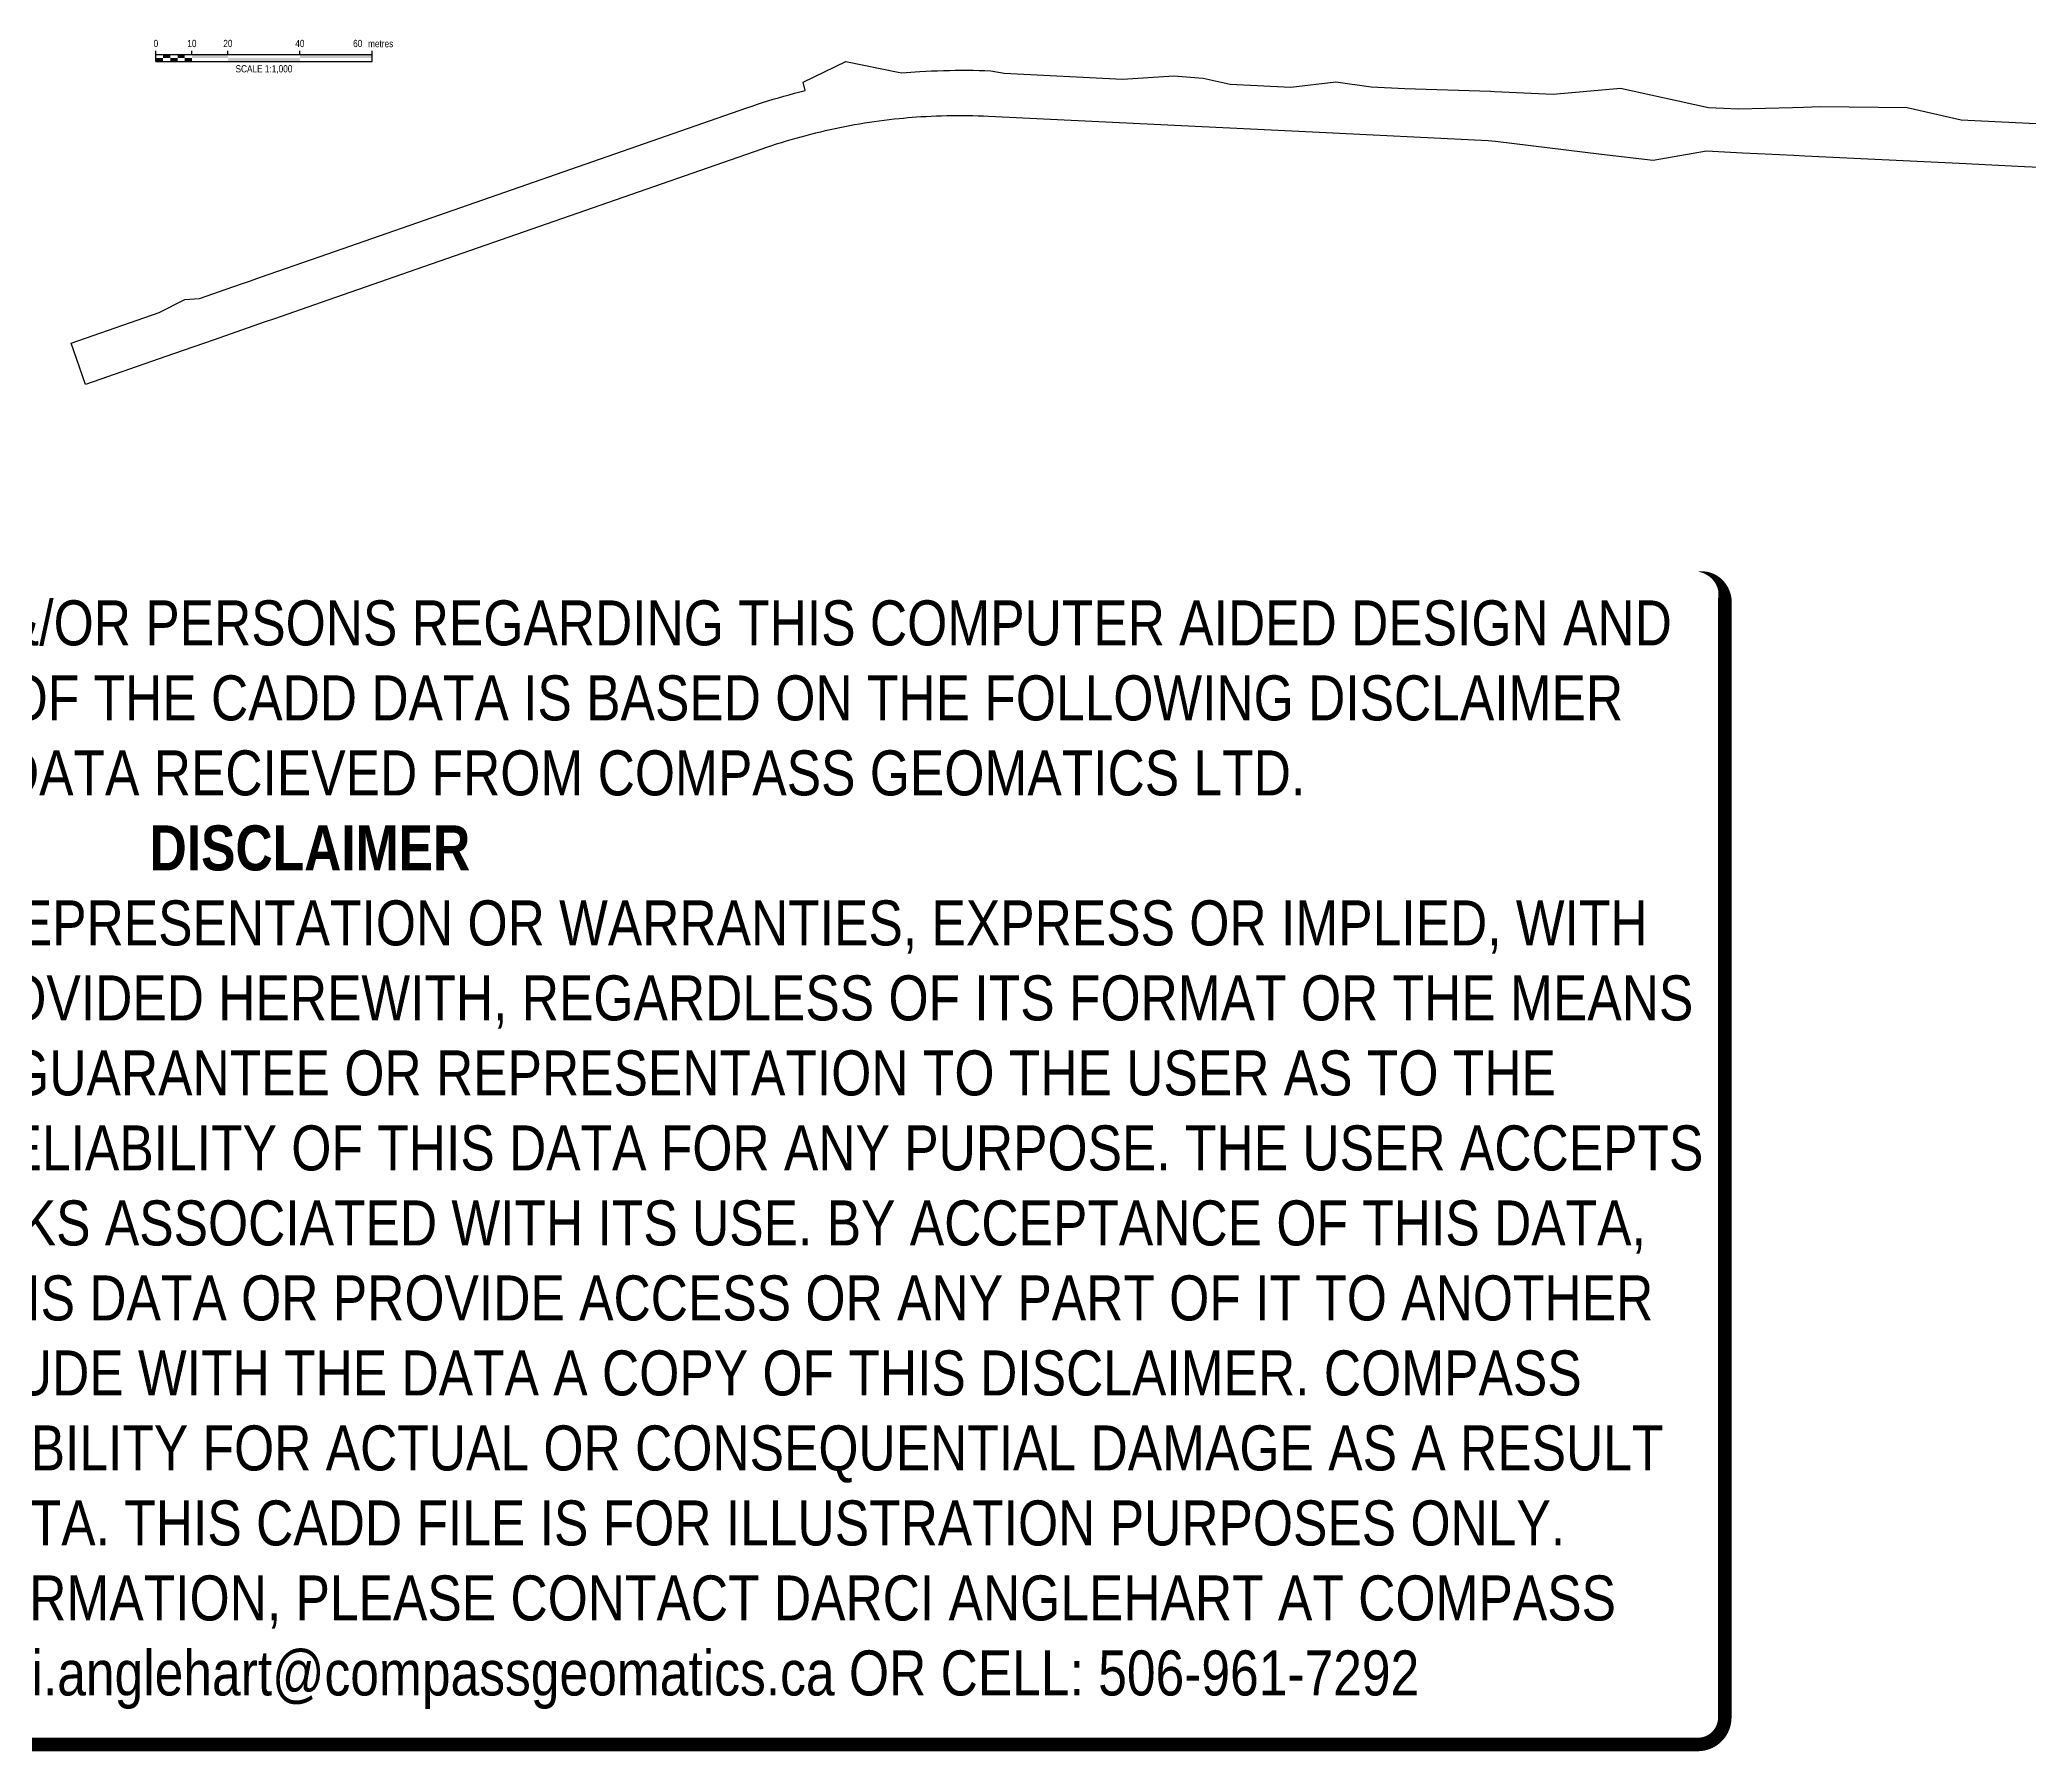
# Model space of a CAD drawing. Extents: x 600150 to 611140, y 5875920 to 5882157.
# Drawn here: x 601749 to 604511, y 5875920 to 5878298 of the extents above; entities that cross this region are included whole.
import ezdxf
from ezdxf.enums import TextEntityAlignment as Align

# ---------------------------------------------------------------- set-up
doc = ezdxf.new("R2010")
doc.units = 0
doc.header["$LTSCALE"] = 5
doc.layers.add('DETAIL-T', color=7, linetype='Continuous')
doc.layers.add('L-TITLEDB', color=4, linetype='Continuous')
doc.layers.add('DISCLAIMER', color=7, linetype='Continuous', plot=False)
doc.styles.add('80', font='ARIALN.TTF', dxfattribs={"height": 10})

# ---------------------------------------------------------------- blocks, each defined once
blk = doc.blocks.new('*U278')
at = {"color": 0}
for p, q in [((-150, 0), (-150, 15)), ((-150, 10), (150.2, 10)), ((-150, 0), (150.2, 0)), ((-100, 10), (-100, 15)), ((-50, 10), (-50, 15)), ((50, 10), (50, 15)), ((150.2, 0), (150.2, 15))]:
    blk.add_line(p, q, dxfattribs=at)
for points in [[(-150, 5), (-140, 5), (-150, 0), (-140, 0)], [(-140, 10), (-130, 10), (-140, 5), (-130, 5)], [(-130, 5), (-120, 5), (-130, 0), (-120, 0)], [(-120, 10), (-110, 10), (-120, 5), (-110, 5)], [(-110, 5), (-100, 5), (-110, 0), (-100, 0)], [(-100, 10), (-50, 10), (-100, 5), (-50, 5)], [(-50, 5), (50, 5), (-50, 0), (50, 0)], [(50, 10), (150.2, 10), (50, 5), (150.2, 5)]]:
    blk.add_solid(points, dxfattribs=at)
at = {"color": 0, "style": '80'}
blk.add_text('metres', height=10, dxfattribs=at).set_placement((162.2, 20), align=Align.CENTER)
at = {"color": 0, "char_height": 10, "style": '80'}
for s, insert, attachment_point in [('0', (-150, 30.2), 2), ('10', (-100, 30.2), 2), ('20', (-50, 30.2), 2), ('40', (50, 30.2), 2), ('60', (136.7, 30.2), 3), ('SCALE 1:1,000', (0.1, -5), 2)]:
    blk.add_mtext(s, dxfattribs=dict(at, insert=insert, attachment_point=attachment_point))
blk = doc.blocks.new('Disclaimer_Legal')
at = {"layer": 'DISCLAIMER', "color": 254, "flags": 128}
blk.add_lwpolyline([(-3612.9, -1104.6, 37.5, 37.5, 0), (4096.1, -1104.6, 37.5, 37.5, 0.414214), (4171.1, -1029.6, 37.5, 37.5, 0), (4171.1, 2078.7, 37.5, 0, 0.414214), (4096.1, 2153.7, 0, 0, 0), (-3612.9, 2153.7, 0, 0, 0.414214), (-3687.9, 2078.7, 0, 0, 0), (-3687.9, -1029.6, 0, 37.5, 0.414214)], format="xyseb", close=True, dxfattribs=at)
at = {"layer": 'DISCLAIMER', "color": 254, "insert": (241.6, 533.9), "char_height": 125, "width": 7717.568, "attachment_point": 5, "style": '80'}
blk.add_mtext('NOTICE TO THE CORPORATION, PERSON &/OR PERSONS REGARDING THIS COMPUTER AIDED DESIGN AND DRAFTING (CADD) FILES. ACCEPTANCE OF THE CADD DATA IS BASED ON THE FOLLOWING DISCLAIMER WHICH COVERS ALL CADD DATA RECIEVED FROM COMPASS GEOMATICS LTD.\\P{\\fArial Narrow|b1|i0|c0|p34;DISCLAIMER}\\PCOMPASS GEOMATICS LTD. MAKES NO REPRESENTATION OR WARRANTIES, EXPRESS OR IMPLIED, WITH RESPECT TO THE REUSE OF THE DATA PROVIDED HEREWITH, REGARDLESS OF ITS FORMAT OR THE MEANS OF ITS TRANSMISSION. THERE IS NO GUARANTEE OR REPRESENTATION TO THE USER AS TO THE ACCURACY, CURRENCY, SUITABILITY OR RELIABILITY OF THIS DATA FOR ANY PURPOSE. THE USER ACCEPTS THE DATA "AS IS", AND ASSUMES ALL RISKS ASSOCIATED WITH ITS USE. BY ACCEPTANCE OF THIS DATA, THE USER AGREES NOT TO TRANSMIT THIS DATA OR PROVIDE ACCESS OR ANY PART OF IT TO ANOTHER PARTY UNLESS THE USER SHALL INCLUDE WITH THE DATA A COPY OF THIS DISCLAIMER. COMPASS GEOMATICS LTD. ASSUMES NO RESPONSIBILITY FOR ACTUAL OR CONSEQUENTIAL DAMAGE AS A RESULT OF ANY USER\'S RELIANCE ON THIS DATA. THIS CADD FILE IS FOR ILLUSTRATION PURPOSES ONLY.\\PIF YOU REQUIRE MORE ACCURATE INFORMATION, PLEASE CONTACT DARCI ANGLEHART AT COMPASS GEOMATICS LTD. VIA EMAIL: darci.anglehart@compassgeomatics.ca OR CELL: 506-961-7292', dxfattribs=at)

msp = doc.modelspace()

# ---------------------------------------------------------------- linework, layer by layer
at = {"layer": 'L-TITLEDB', "flags": 128}
msp.add_lwpolyline([(604579.195, 5878117.858), (604505.592, 5878121.433), (604414.687, 5878125.848), (604200.262, 5878136.261), (604185.229, 5878136.991), (604145.33, 5878138.929), (604113.808, 5878140.46), (604063.781, 5878142.892), (603989.896, 5878130.335), (603918.207, 5878138.378), (603770.855, 5878156.374), (603760.722, 5878157.61), (603516.911, 5878169.453), (603067.05, 5878191.304), (603059.794, 5878191.625), (603052.536, 5878191.883), (603045.276, 5878192.078), (603038.014, 5878192.21), (603030.751, 5878192.279), (603023.488, 5878192.284), (603016.226, 5878192.227), (603008.963, 5878192.106), (603001.703, 5878191.922), (602994.444, 5878191.675), (602987.188, 5878191.365), (602979.934, 5878190.992), (602972.685, 5878190.555), (602966.654, 5878190.145), (602960.627, 5878189.689), (602954.603, 5878189.191), (602948.584, 5878188.649), (602942.568, 5878188.062), (602935.687, 5878187.339), (602928.812, 5878186.557), (602921.944, 5878185.72), (602915.084, 5878184.825), (602908.231, 5878183.873), (602901.386, 5878182.865), (602894.549, 5878181.8), (602887.722, 5878180.678), (602880.904, 5878179.5), (602874.096, 5878178.266), (602867.299, 5878176.974), (602860.512, 5878175.627), (602853.737, 5878174.224), (602846.974, 5878172.765), (602840.223, 5878171.25), (602833.486, 5878169.679), (602826.761, 5878168.051), (602819.87, 5878166.322), (602812.996, 5878164.535), (602806.137, 5878162.689), (602799.293, 5878160.785), (602792.466, 5878158.824), (602785.655, 5878156.803), (602778.863, 5878154.725), (602772.088, 5878152.59), (602765.332, 5878150.398), (602758.594, 5878148.147), (602751.876, 5878145.839), (602292.984, 5877986.072), (602140.151, 5877932.862), (602075.3, 5877910.283), (602061.141, 5877905.353), (601991.436, 5877881.085), (601935.269, 5877861.53), (601813.031, 5877818.972), (601792.997, 5877876.517), (601915.234, 5877919.076), (601950.984, 5877937.195), (601971.402, 5877938.63), (602017.475, 5877954.67), (602032.415, 5877959.872), (602036.373, 5877961.25), (602041.864, 5877963.161), (602056.01, 5877968.091), (602138.809, 5877996.915), (602272.95, 5878043.617), (602731.417, 5878203.237), (602738.662, 5878205.73), (602745.929, 5878208.159), (602753.216, 5878210.528), (602760.524, 5878212.834), (602767.85, 5878215.077), (602775.196, 5878217.258), (602782.56, 5878219.376), (602789.941, 5878221.431), (602797.34, 5878223.423), (602804.756, 5878225.352), (602812.187, 5878227.218), (602809.283, 5878239.008), (602868.56, 5878267.848), (602941.197, 5878252.839), (602946.399, 5878251.811), (602952.632, 5878252.336), (602958.869, 5878252.821), (602965.108, 5878253.263), (602971.35, 5878253.666), (602979.572, 5878254.14), (602987.798, 5878254.544), (602996.028, 5878254.876), (603004.26, 5878255.136), (603012.494, 5878255.324), (603020.729, 5878255.44), (603028.965, 5878255.485), (603037.201, 5878255.458), (603045.437, 5878255.359), (603053.672, 5878255.188), (603061.904, 5878254.946), (603070.134, 5878254.631), (603088.695, 5878251.258), (603252.729, 5878243.292), (603324.105, 5878247.85), (603364.847, 5878244.572), (603402.469, 5878236.017), (603486.466, 5878231.938), (603549.109, 5878239.159), (603598.194, 5878232.426), (603645.134, 5878230.146), (603763.85, 5878226.448), (603769.365, 5878226.18), (603850.708, 5878222.226), (603944.225, 5878230.792), (604066.739, 5878203.755), (604108.214, 5878201.74), (604183.4, 5878203.907), (604198.402, 5878204.34), (604221.658, 5878205.01), (604342.548, 5878203.759), (604417.644, 5878186.711), (604577.879, 5878178.928)], dxfattribs=at)

# ---------------------------------------------------------------- block references
at = {"layer": 'DETAIL-T', "xscale": 0.99957683, "yscale": 0.99957683, "zscale": 0.99957683}
msp.add_blockref('*U278', (602060.613, 5878267.475), dxfattribs=at)
at = {"layer": 'DISCLAIMER', "xscale": 0.5, "yscale": 0.5, "zscale": 0.5}
msp.add_blockref('Disclaimer_Legal', (602003.708, 5876482.149), dxfattribs=at)

doc.saveas('drawing.dxf')
